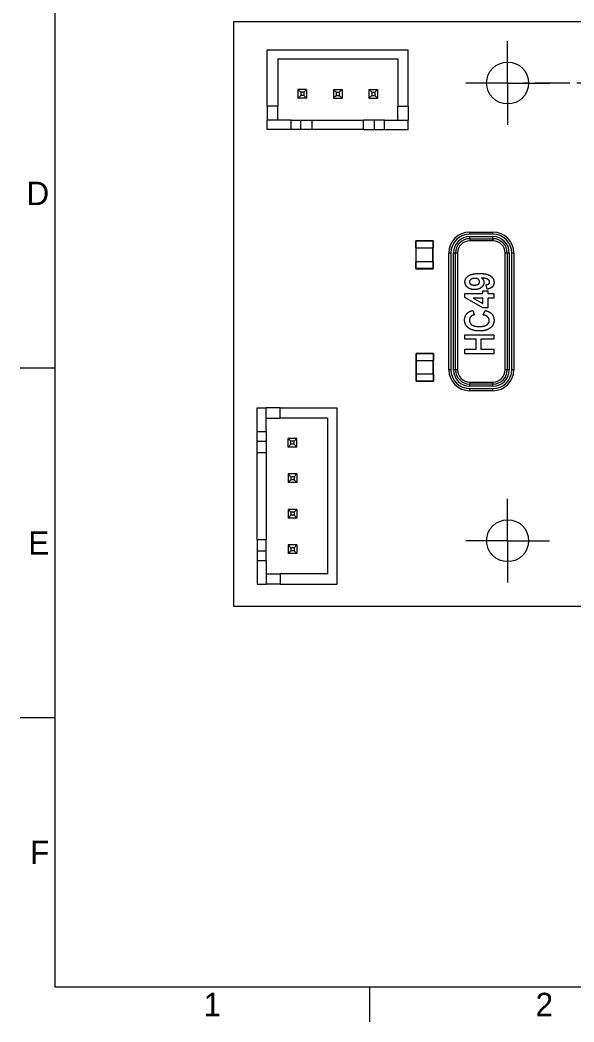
# Model space of a CAD drawing. Header units: millimetres. Extents: x 15 to 415, y 5 to 292.
# Drawn here: x 15 to 94.2, y 5 to 148.3 of the extents above; entities that cross this region are included whole.
import ezdxf

# ---------------------------------------------------------------- set-up
doc = ezdxf.new("R2010")
doc.units = ezdxf.units.MM
doc.linetypes.add('CenterLine', pattern=[8, 5, -1, 1, -1])
for name, color, linetype in [('Annotations', 7, 'Continuous'), ('Border', 7, 'Continuous'), ('Geometries', 7, 'Continuous')]:
    doc.layers.add(name, color=color, linetype=linetype)
doc.styles.add('Shapr0', font='txt', dxfattribs={"height": 3.3495})

# ---------------------------------------------------------------- blocks, each defined once
blk = doc.blocks.new('*U2')
at = {"layer": 'Annotations', "linetype": 'CenterLine', "lineweight": 15}
for p, q in [((84.75, 142.28), (84.75, 145.28)), ((81.75, 139.28), (78.75, 139.28)), ((87.75, 139.28), (90.75, 139.28)), ((84.75, 136.28), (84.75, 133.28))]:
    blk.add_line(p, q, dxfattribs=at)
at = {"layer": 'Annotations', "linetype": 'Continuous', "lineweight": 15}
for q in [(84.75, 144.28), (79.75, 139.28), (84.75, 134.28), (89.75, 139.28)]:
    blk.add_line((84.75, 139.28), q, dxfattribs=at)
blk = doc.blocks.new('*U5')
at = {"layer": 'Annotations', "linetype": 'CenterLine', "lineweight": 15}
for p, q in [((84.75, 76.83), (84.75, 79.83)), ((81.75, 73.83), (78.75, 73.83)), ((87.75, 73.83), (90.75, 73.83)), ((84.75, 70.83), (84.75, 67.83))]:
    blk.add_line(p, q, dxfattribs=at)
at = {"layer": 'Annotations', "linetype": 'Continuous', "lineweight": 15}
for q in [(84.75, 78.83), (79.75, 73.83), (84.75, 68.83), (89.75, 73.83)]:
    blk.add_line((84.75, 73.83), q, dxfattribs=at)
blk = doc.blocks.new('*U6')
at = {"layer": 'Annotations', "linetype": 'CenterLine', "lineweight": 15}
for p, q in [((160.65, 142.28), (160.65, 145.28)), ((157.65, 139.28), (87.05, 139.28)), ((163.65, 139.28), (166.65, 139.28)), ((160.65, 136.28), (160.65, 133.28))]:
    blk.add_line(p, q, dxfattribs=at)
at = {"layer": 'Annotations', "linetype": 'Continuous', "lineweight": 15}
for q in [(160.65, 144.28), (155.65, 139.28), (160.65, 134.28), (165.65, 139.28)]:
    blk.add_line((160.65, 139.28), q, dxfattribs=at)

msp = doc.modelspace()

# ---------------------------------------------------------------- linework, layer by layer
at = {"layer": 'Border', "linetype": 'Continuous', "lineweight": 15}
for p, q in [((20, 287), (20, 10)), ((20, 98.5), (15, 98.5)), ((20, 48.5), (15, 48.5)), ((20, 10), (410, 10)), ((65, 10), (65, 5))]:
    msp.add_line(p, q, dxfattribs=at)
at = {"layer": 'Geometries', "linetype": 'Continuous', "lineweight": 15}
for p, q in [((45.6, 64.43), (45.6, 148.07)), ((45.6, 148.07), (189.4, 148.07)), ((50.37, 135.95), (50.37, 144.05)), ((50.37, 144.05), (70.53, 144.05)), ((70.53, 135.95), (70.53, 144.05)), ((51.87, 142.75), (69.03, 142.75)), ((51.87, 142.75), (51.87, 135.95)), ((69.03, 142.75), (69.03, 135.95)), ((55.99, 138.35), (54.75, 138.35)), ((55.15, 137.95), (54.75, 138.35)), ((54.75, 138.35), (54.75, 137.11)), ((55.59, 137.95), (55.15, 137.95)), ((55.15, 137.95), (55.15, 137.51)), ((55.59, 137.95), (55.99, 138.35)), ((55.59, 137.95), (55.59, 137.51)), ((55.99, 138.35), (55.99, 137.11)), ((59.83, 138.35), (61.07, 138.35)), ((59.83, 138.35), (59.83, 137.11)), ((60.23, 137.95), (59.83, 138.35)), ((60.23, 137.95), (60.23, 137.51)), ((60.23, 137.95), (60.67, 137.95)), ((60.67, 137.95), (61.07, 138.35)), ((60.67, 137.95), (60.67, 137.51)), ((61.07, 138.35), (61.07, 137.11)), ((64.91, 138.35), (64.91, 137.11)), ((65.31, 137.95), (64.91, 138.35)), ((64.91, 138.35), (66.15, 138.35)), ((65.31, 137.95), (65.75, 137.95)), ((65.31, 137.95), (65.31, 137.51)), ((65.75, 137.95), (66.15, 138.35)), ((65.75, 137.95), (65.75, 137.51)), ((66.15, 138.35), (66.15, 137.11)), ((55.15, 137.51), (54.75, 137.11)), ((55.99, 137.11), (54.75, 137.11)), ((55.59, 137.51), (55.15, 137.51)), ((55.59, 137.51), (55.99, 137.11)), ((60.23, 137.51), (59.83, 137.11)), ((59.83, 137.11), (61.07, 137.11)), ((60.23, 137.51), (60.67, 137.51)), ((60.67, 137.51), (61.07, 137.11)), ((65.31, 137.51), (64.91, 137.11)), ((64.91, 137.11), (66.15, 137.11)), ((65.31, 137.51), (65.75, 137.51)), ((65.75, 137.51), (66.15, 137.11)), ((51.87, 135.95), (50.37, 135.95)), ((50.37, 135.95), (50.37, 133.95)), ((51.87, 133.95), (51.87, 135.95)), ((69.03, 135.95), (70.53, 135.95)), ((69.03, 133.95), (69.03, 135.95)), ((70.53, 135.95), (70.53, 133.95)), ((50.37, 132.65), (50.37, 133.95)), ((51.87, 133.95), (50.37, 133.95)), ((53.77, 133.95), (51.87, 133.95)), ((53.77, 132.65), (53.77, 133.95)), ((53.77, 133.95), (55.17, 133.95)), ((55.17, 132.65), (55.17, 133.95)), ((55.17, 133.95), (56.77, 133.95)), ((56.77, 132.65), (56.77, 133.95)), ((56.77, 133.95), (64.13, 133.95)), ((64.13, 132.65), (64.13, 133.95)), ((65.73, 133.95), (64.13, 133.95)), ((65.73, 132.65), (65.73, 133.95)), ((67.13, 133.95), (65.73, 133.95)), ((67.13, 133.95), (69.03, 133.95)), ((67.13, 132.65), (67.13, 133.95)), ((69.03, 133.95), (70.53, 133.95)), ((70.53, 132.65), (70.53, 133.95)), ((53.77, 132.65), (50.37, 132.65)), ((55.17, 132.65), (53.77, 132.65)), ((56.77, 132.65), (55.17, 132.65)), ((64.13, 132.65), (56.77, 132.65)), ((64.13, 132.65), (65.73, 132.65)), ((65.73, 132.65), (67.13, 132.65)), ((67.13, 132.65), (70.53, 132.65)), ((79.34, 117.67), (79.34, 117.97)), ((79.34, 117.97), (82.64, 117.97)), ((82.64, 117.67), (79.34, 117.67)), ((82.64, 117.67), (82.64, 117.97)), ((71.62, 116.71), (71.6, 116.71)), ((71.6, 116.71), (71.6, 115.73)), ((74.08, 116.73), (71.62, 116.73)), ((71.62, 116.73), (71.62, 116.71)), ((71.62, 115.73), (71.62, 116.71)), ((71.62, 116.71), (74.08, 116.71)), ((74.08, 116.73), (74.08, 116.71)), ((74.08, 116.71), (74.08, 115.73)), ((74.1, 116.71), (74.08, 116.71)), ((74.1, 115.73), (74.1, 116.71)), ((74.1, 116.71), (74.1, 115.73)), ((79.34, 117.32), (82.64, 117.32)), ((79.34, 117.02), (79.34, 117.32)), ((79.34, 117.02), (82.64, 117.02)), ((79.34, 117.02), (79.34, 116.72)), ((82.64, 116.72), (79.34, 116.72)), ((82.64, 117.02), (82.64, 117.32)), ((82.64, 117.02), (82.64, 116.72)), ((71.6, 115.73), (71.62, 115.73)), ((71.62, 115.73), (71.63, 115.73)), ((71.63, 115.73), (71.65, 115.73)), ((71.63, 115.73), (71.63, 113.73)), ((71.65, 115.73), (74.05, 115.73)), ((71.65, 113.73), (71.65, 115.73)), ((74.05, 115.73), (74.07, 115.73)), ((74.05, 115.73), (74.05, 113.73)), ((74.07, 115.73), (74.07, 113.73)), ((74.07, 115.73), (74.08, 115.73)), ((74.07, 113.73), (74.07, 115.73)), ((74.08, 115.73), (74.1, 115.73)), ((76.34, 98.27), (76.34, 114.97)), ((76.64, 114.97), (76.34, 114.97)), ((76.64, 114.97), (76.64, 98.27)), ((77.29, 114.97), (76.99, 114.97)), ((76.99, 98.27), (76.99, 114.97)), ((77.29, 98.27), (77.29, 114.97)), ((77.59, 114.97), (77.29, 114.97)), ((77.59, 114.97), (77.59, 98.27)), ((84.39, 98.27), (84.39, 114.97)), ((84.69, 114.97), (84.39, 114.97)), ((84.99, 114.97), (84.69, 114.97)), ((84.69, 114.97), (84.69, 98.27)), ((84.99, 114.97), (84.99, 98.27)), ((85.64, 114.97), (85.34, 114.97)), ((85.34, 98.27), (85.34, 114.97)), ((85.64, 114.97), (85.64, 98.27)), ((71.6, 113.73), (71.6, 112.75)), ((71.62, 113.73), (71.6, 113.73)), ((71.62, 112.75), (71.62, 113.73)), ((71.63, 113.73), (71.62, 113.73)), ((71.65, 113.73), (71.63, 113.73)), ((74.05, 113.73), (71.65, 113.73)), ((74.07, 113.73), (74.05, 113.73)), ((74.08, 113.73), (74.07, 113.73)), ((74.08, 113.73), (74.08, 112.75)), ((74.1, 113.73), (74.08, 113.73)), ((74.1, 112.75), (74.1, 113.73)), ((74.1, 113.73), (74.1, 112.75)), ((71.6, 112.75), (71.62, 112.75)), ((74.08, 112.75), (71.62, 112.75)), ((71.62, 112.75), (71.62, 112.73)), ((71.62, 112.73), (74.08, 112.73)), ((74.08, 112.75), (74.1, 112.75)), ((74.08, 112.75), (74.08, 112.73)), ((81.8, 109.8), (81.69, 110.44)), ((78.65, 109.16), (81.21, 109.16)), ((78.65, 108.6), (78.65, 109.16)), ((81.21, 109.58), (81.9, 109.58)), ((81.21, 109.16), (81.21, 109.58)), ((81.9, 109.58), (81.9, 109.16)), ((81.9, 109.16), (82.76, 109.16)), ((82.76, 109.16), (82.76, 108.51)), ((81.21, 107.13), (78.65, 108.6)), ((81.21, 108.51), (79.83, 108.51)), ((79.83, 108.51), (81.21, 107.74)), ((81.21, 107.74), (81.21, 108.51)), ((82.76, 108.51), (81.9, 108.51)), ((81.9, 108.51), (81.9, 107.13)), ((79.77, 106.75), (79.98, 106.11)), ((81.9, 107.13), (81.21, 107.13)), ((81.26, 106.11), (81.53, 106.75)), ((78.65, 103.28), (82.76, 103.28)), ((78.65, 102.64), (78.65, 103.28)), ((82.76, 103.28), (82.76, 102.64)), ((80.25, 102.64), (78.65, 102.64)), ((80.25, 101.2), (80.25, 102.64)), ((80.94, 102.64), (80.94, 101.2)), ((82.76, 102.64), (80.94, 102.64)), ((71.65, 100.6), (71.65, 99.62)), ((71.65, 99.62), (71.65, 100.6)), ((71.67, 100.6), (71.65, 100.6)), ((74.13, 100.62), (71.67, 100.62)), ((71.67, 100.6), (71.67, 100.62)), ((71.67, 99.62), (71.67, 100.6)), ((71.67, 100.6), (74.13, 100.6)), ((74.13, 100.6), (74.13, 100.62)), ((74.13, 100.6), (74.13, 99.62)), ((74.15, 100.6), (74.13, 100.6)), ((74.15, 99.62), (74.15, 100.6)), ((78.65, 101.2), (80.25, 101.2)), ((78.65, 100.56), (78.65, 101.2)), ((82.76, 100.56), (78.65, 100.56)), ((80.94, 101.2), (82.76, 101.2)), ((82.76, 101.2), (82.76, 100.56)), ((71.65, 99.62), (71.67, 99.62)), ((71.67, 99.62), (71.68, 99.62)), ((71.68, 99.62), (71.68, 97.62)), ((71.68, 97.62), (71.68, 99.62)), ((71.68, 99.62), (71.7, 99.62)), ((71.7, 99.62), (74.1, 99.62)), ((71.7, 97.62), (71.7, 99.62)), ((74.1, 99.62), (74.1, 97.62)), ((74.1, 99.62), (74.12, 99.62)), ((74.12, 99.62), (74.13, 99.62)), ((74.12, 97.62), (74.12, 99.62)), ((74.13, 99.62), (74.15, 99.62)), ((71.65, 97.62), (71.65, 96.64)), ((71.65, 96.64), (71.65, 97.62)), ((71.67, 97.62), (71.65, 97.62)), ((71.68, 97.62), (71.67, 97.62)), ((71.67, 96.64), (71.67, 97.62)), ((71.7, 97.62), (71.68, 97.62)), ((74.1, 97.62), (71.7, 97.62)), ((74.12, 97.62), (74.1, 97.62)), ((74.13, 97.62), (74.12, 97.62)), ((74.13, 97.62), (74.13, 96.64)), ((74.15, 97.62), (74.13, 97.62)), ((74.15, 96.64), (74.15, 97.62)), ((76.64, 98.27), (76.34, 98.27)), ((77.29, 98.27), (76.99, 98.27)), ((77.59, 98.27), (77.29, 98.27)), ((84.69, 98.27), (84.39, 98.27)), ((84.99, 98.27), (84.69, 98.27)), ((85.64, 98.27), (85.34, 98.27)), ((71.65, 96.64), (71.67, 96.64)), ((74.13, 96.64), (71.67, 96.64)), ((71.67, 96.62), (71.67, 96.64)), ((71.67, 96.62), (74.13, 96.62)), ((74.13, 96.62), (74.13, 96.64)), ((74.13, 96.64), (74.15, 96.64)), ((79.34, 96.52), (82.64, 96.52)), ((79.34, 96.52), (79.34, 96.22)), ((82.64, 96.22), (79.34, 96.22)), ((79.34, 95.92), (79.34, 96.22)), ((82.64, 96.52), (82.64, 96.22)), ((82.64, 95.92), (82.64, 96.22)), ((82.64, 95.92), (79.34, 95.92)), ((79.34, 95.57), (82.64, 95.57)), ((79.34, 95.27), (79.34, 95.57)), ((82.64, 95.27), (79.34, 95.27)), ((82.64, 95.27), (82.64, 95.57)), ((48.9, 89.44), (48.9, 92.84)), ((48.9, 92.84), (50.2, 92.84)), ((50.2, 91.34), (50.2, 92.84)), ((52.2, 92.84), (50.2, 92.84)), ((52.2, 91.34), (52.2, 92.84)), ((52.2, 92.84), (60.3, 92.84)), ((60.3, 92.84), (60.3, 67.6)), ((50.2, 91.34), (52.2, 91.34)), ((50.2, 89.44), (50.2, 91.34)), ((59, 91.34), (52.2, 91.34)), ((59, 91.34), (59, 69.1)), ((48.9, 89.44), (50.2, 89.44)), ((48.9, 88.04), (48.9, 89.44)), ((50.2, 89.44), (50.2, 88.04)), ((48.9, 88.04), (50.2, 88.04)), ((48.9, 86.44), (48.9, 88.04)), ((50.2, 88.04), (50.2, 86.44)), ((53.76, 88.06), (53.36, 88.46)), ((54.6, 88.46), (53.36, 88.46)), ((53.36, 87.22), (53.36, 88.46)), ((53.76, 87.62), (53.36, 87.22)), ((54.2, 88.06), (53.76, 88.06)), ((53.76, 87.62), (53.76, 88.06)), ((54.2, 87.62), (53.76, 87.62)), ((54.2, 88.06), (54.6, 88.46)), ((54.2, 87.62), (54.2, 88.06)), ((54.2, 87.62), (54.6, 87.22)), ((54.6, 87.22), (54.6, 88.46)), ((48.9, 86.44), (50.2, 86.44)), ((48.9, 74), (48.9, 86.44)), ((50.2, 86.44), (50.2, 74)), ((54.6, 87.22), (53.36, 87.22)), ((54.6, 83.38), (53.36, 83.38)), ((53.36, 83.38), (53.36, 82.14)), ((53.76, 82.98), (53.36, 83.38)), ((54.2, 82.98), (54.6, 83.38)), ((54.6, 83.38), (54.6, 82.14)), ((53.76, 82.54), (53.36, 82.14)), ((54.6, 82.14), (53.36, 82.14)), ((54.2, 82.98), (53.76, 82.98)), ((53.76, 82.98), (53.76, 82.54)), ((54.2, 82.54), (53.76, 82.54)), ((54.2, 82.98), (54.2, 82.54)), ((54.2, 82.54), (54.6, 82.14)), ((53.36, 78.3), (53.36, 77.06)), ((53.76, 77.9), (53.36, 78.3)), ((54.6, 78.3), (53.36, 78.3)), ((53.76, 77.46), (53.36, 77.06)), ((53.76, 77.9), (53.76, 77.46)), ((54.2, 77.9), (53.76, 77.9)), ((54.2, 77.46), (53.76, 77.46)), ((54.2, 77.9), (54.6, 78.3)), ((54.2, 77.9), (54.2, 77.46)), ((54.2, 77.46), (54.6, 77.06)), ((54.6, 78.3), (54.6, 77.06)), ((54.6, 77.06), (53.36, 77.06)), ((48.9, 74), (50.2, 74)), ((48.9, 74), (48.9, 72.4)), ((50.2, 72.4), (50.2, 74)), ((53.36, 73.22), (53.36, 71.98)), ((53.76, 72.82), (53.36, 73.22)), ((54.6, 73.22), (53.36, 73.22)), ((54.2, 72.82), (54.6, 73.22)), ((54.6, 73.22), (54.6, 71.98)), ((48.9, 72.4), (50.2, 72.4)), ((48.9, 72.4), (48.9, 71)), ((50.2, 71), (50.2, 72.4)), ((53.76, 72.38), (53.36, 71.98)), ((54.6, 71.98), (53.36, 71.98)), ((54.2, 72.82), (53.76, 72.82)), ((53.76, 72.82), (53.76, 72.38)), ((54.2, 72.38), (53.76, 72.38)), ((54.2, 72.82), (54.2, 72.38)), ((54.2, 72.38), (54.6, 71.98)), ((48.9, 71), (48.9, 67.6)), ((48.9, 71), (50.2, 71)), ((50.2, 71), (50.2, 69.1)), ((50.2, 69.1), (50.2, 67.6)), ((50.2, 69.1), (52.2, 69.1)), ((59, 69.1), (52.2, 69.1)), ((52.2, 69.1), (52.2, 67.6)), ((48.9, 67.6), (50.2, 67.6)), ((52.2, 67.6), (50.2, 67.6)), ((52.2, 67.6), (60.3, 67.6)), ((189.4, 64.43), (45.6, 64.43))]:
    msp.add_line(p, q, dxfattribs=at)
at = {"layer": 'Geometries', "linetype": 'Continuous', "lineweight": 15, "flags": 128}
for points in [[(78.65, 110.84), (78.65, 110.87), (78.65, 110.9), (78.65, 110.94), (78.66, 110.97), (78.66, 111), (78.66, 111.03), (78.67, 111.06), (78.68, 111.1), (78.69, 111.13), (78.7, 111.17), (78.71, 111.2), (78.72, 111.23), (78.74, 111.26), (78.75, 111.28), (78.76, 111.31), (78.78, 111.34), (78.8, 111.37), (78.82, 111.4), (78.84, 111.43), (78.86, 111.46), (78.89, 111.49), (78.91, 111.51), (78.94, 111.54), (78.96, 111.57), (78.99, 111.59), (79.02, 111.62), (79.05, 111.64), (79.08, 111.66), (79.1, 111.69), (79.14, 111.71), (79.17, 111.73), (79.2, 111.75), (79.23, 111.77), (79.26, 111.78), (79.3, 111.8), (79.33, 111.82), (79.36, 111.83), (79.4, 111.84), (79.44, 111.86), (79.48, 111.88), (79.53, 111.89), (79.57, 111.91), (79.62, 111.92), (79.66, 111.93), (79.71, 111.94), (79.75, 111.95), (79.8, 111.96), (79.86, 111.97), (79.92, 111.98), (79.99, 111.99), (80.05, 112), (80.12, 112.01), (80.2, 112.02), (80.28, 112.02)], [(80.28, 112.02), (80.29, 112.02), (80.37, 112.03), (80.45, 112.03), (80.54, 112.03), (80.62, 112.04), (80.7, 112.04)], [(80.7, 112.04), (80.78, 112.04), (80.85, 112.03), (80.92, 112.03), (80.99, 112.03), (81.06, 112.03), (81.14, 112.02), (81.2, 112.02), (81.27, 112.01), (81.34, 112), (81.41, 111.99), (81.47, 111.98), (81.53, 111.98), (81.59, 111.97), (81.64, 111.95), (81.7, 111.94), (81.72, 111.94)], [(81.72, 111.94), (81.75, 111.93), (81.81, 111.91), (81.85, 111.9), (81.89, 111.89), (81.93, 111.88), (81.98, 111.86), (82.02, 111.84), (82.06, 111.83), (82.1, 111.81), (82.13, 111.8), (82.16, 111.78), (82.2, 111.76), (82.23, 111.74), (82.26, 111.72), (82.3, 111.7), (82.33, 111.68), (82.36, 111.65), (82.39, 111.63), (82.42, 111.61), (82.45, 111.58), (82.47, 111.55), (82.5, 111.53), (82.53, 111.5), (82.55, 111.47), (82.58, 111.44), (82.6, 111.41), (82.62, 111.39), (82.64, 111.36), (82.66, 111.33), (82.67, 111.3), (82.69, 111.28), (82.7, 111.25), (82.72, 111.22), (82.73, 111.19), (82.74, 111.16), (82.75, 111.14), (82.76, 111.11), (82.77, 111.08), (82.78, 111.05), (82.78, 111.01), (82.79, 110.98), (82.8, 110.95), (82.8, 110.92), (82.8, 110.89), (82.81, 110.86), (82.81, 110.83), (82.81, 110.8), (82.81, 110.77)], [(80.04, 109.74), (79.99, 109.74), (79.94, 109.74), (79.9, 109.75), (79.85, 109.75), (79.8, 109.75), (79.76, 109.76), (79.72, 109.76), (79.67, 109.77), (79.63, 109.78), (79.59, 109.79), (79.54, 109.8), (79.51, 109.81), (79.47, 109.82), (79.43, 109.83), (79.39, 109.84), (79.36, 109.86), (79.32, 109.87), (79.28, 109.89), (79.25, 109.91), (79.22, 109.92), (79.19, 109.94), (79.15, 109.96), (79.12, 109.98), (79.09, 110), (79.06, 110.02), (79.03, 110.05), (79, 110.08), (78.97, 110.11), (78.94, 110.13), (78.91, 110.16), (78.89, 110.19), (78.86, 110.22), (78.84, 110.25), (78.82, 110.28), (78.8, 110.3), (78.78, 110.33), (78.77, 110.37), (78.75, 110.4), (78.73, 110.43), (78.72, 110.46), (78.71, 110.49), (78.7, 110.53), (78.69, 110.56), (78.68, 110.6), (78.67, 110.63), (78.66, 110.67), (78.66, 110.7), (78.65, 110.74), (78.65, 110.77), (78.65, 110.81), (78.65, 110.84)], [(80.05, 111.34), (80.02, 111.34), (79.99, 111.34), (79.96, 111.34), (79.93, 111.34), (79.9, 111.33), (79.86, 111.33), (79.83, 111.33), (79.8, 111.32), (79.77, 111.32), (79.74, 111.31), (79.72, 111.3), (79.69, 111.29), (79.66, 111.28), (79.64, 111.27), (79.61, 111.26), (79.59, 111.25), (79.56, 111.24), (79.54, 111.22), (79.52, 111.21), (79.5, 111.19), (79.48, 111.18), (79.46, 111.16), (79.44, 111.14), (79.42, 111.13), (79.4, 111.11), (79.39, 111.09), (79.37, 111.07), (79.36, 111.05), (79.35, 111.03), (79.34, 111.02), (79.33, 111), (79.32, 110.98), (79.31, 110.96), (79.3, 110.94), (79.3, 110.92), (79.29, 110.89), (79.29, 110.87), (79.29, 110.85), (79.29, 110.83)], [(79.29, 110.83), (79.29, 110.81), (79.29, 110.79), (79.29, 110.77), (79.3, 110.75), (79.3, 110.73), (79.3, 110.72), (79.31, 110.7), (79.32, 110.68), (79.33, 110.66), (79.34, 110.64), (79.35, 110.63), (79.36, 110.61), (79.37, 110.59), (79.39, 110.57), (79.4, 110.56), (79.42, 110.54), (79.44, 110.52), (79.45, 110.51), (79.47, 110.49), (79.49, 110.48), (79.51, 110.47), (79.53, 110.46), (79.56, 110.45), (79.58, 110.44), (79.61, 110.43), (79.63, 110.42), (79.66, 110.42), (79.68, 110.41), (79.71, 110.41), (79.74, 110.4), (79.76, 110.4), (79.8, 110.39), (79.84, 110.39), (79.88, 110.39), (79.92, 110.38), (79.96, 110.38), (80, 110.38)], [(80, 110.38), (80.04, 110.38), (80.08, 110.38), (80.12, 110.39), (80.16, 110.39), (80.2, 110.4), (80.24, 110.4), (80.27, 110.41), (80.31, 110.41), (80.34, 110.42), (80.38, 110.43), (80.4, 110.44), (80.43, 110.45), (80.45, 110.46), (80.48, 110.47), (80.5, 110.49), (80.52, 110.5), (80.54, 110.51), (80.56, 110.53), (80.58, 110.54), (80.59, 110.56), (80.61, 110.58), (80.63, 110.6), (80.64, 110.61), (80.66, 110.63), (80.67, 110.65), (80.68, 110.67), (80.69, 110.69), (80.7, 110.71), (80.71, 110.73), (80.71, 110.75), (80.72, 110.77), (80.72, 110.79), (80.72, 110.81), (80.73, 110.83), (80.73, 110.85), (80.73, 110.87)], [(81.37, 110.76), (81.37, 110.73), (81.37, 110.7), (81.36, 110.67), (81.36, 110.65), (81.36, 110.62), (81.35, 110.59), (81.35, 110.56), (81.34, 110.53), (81.33, 110.5), (81.32, 110.47), (81.3, 110.44), (81.29, 110.41), (81.28, 110.38), (81.26, 110.35), (81.24, 110.32), (81.22, 110.29), (81.2, 110.25), (81.17, 110.22), (81.15, 110.19), (81.12, 110.16), (81.1, 110.14), (81.07, 110.11), (81.04, 110.08), (81.01, 110.06), (80.98, 110.03), (80.95, 110.01), (80.92, 109.99), (80.89, 109.96), (80.86, 109.94), (80.83, 109.93), (80.79, 109.91), (80.76, 109.89), (80.73, 109.88), (80.69, 109.86), (80.65, 109.85), (80.62, 109.83), (80.58, 109.82), (80.54, 109.81), (80.5, 109.8), (80.46, 109.79), (80.41, 109.78), (80.37, 109.77), (80.33, 109.76), (80.28, 109.76), (80.24, 109.75), (80.2, 109.75), (80.16, 109.75), (80.12, 109.74), (80.08, 109.74), (80.04, 109.74)], [(80.36, 111.31), (80.33, 111.31), (80.31, 111.32), (80.28, 111.32), (80.25, 111.33), (80.22, 111.33), (80.19, 111.34), (80.15, 111.34), (80.12, 111.34), (80.09, 111.34), (80.05, 111.34)], [(80.7, 111.03), (80.69, 111.05), (80.68, 111.07), (80.67, 111.09), (80.65, 111.11), (80.64, 111.12), (80.62, 111.14), (80.61, 111.16), (80.59, 111.18), (80.58, 111.19), (80.56, 111.21), (80.54, 111.22), (80.52, 111.23), (80.5, 111.25), (80.48, 111.26), (80.46, 111.27), (80.43, 111.28), (80.41, 111.29), (80.38, 111.3), (80.36, 111.31), (80.36, 111.31)], [(80.73, 110.87), (80.73, 110.89), (80.73, 110.91), (80.72, 110.92), (80.72, 110.94), (80.72, 110.96), (80.71, 110.98), (80.71, 111), (80.7, 111.03), (80.7, 111.03)], [(81.02, 111.4), (81.05, 111.38), (81.07, 111.36), (81.09, 111.34), (81.12, 111.32), (81.14, 111.3), (81.16, 111.28), (81.18, 111.26), (81.2, 111.24), (81.22, 111.21), (81.23, 111.19), (81.25, 111.17), (81.26, 111.15), (81.28, 111.12), (81.29, 111.09), (81.31, 111.07), (81.32, 111.04)], [(81.63, 111.32), (81.59, 111.33), (81.55, 111.34), (81.5, 111.35), (81.45, 111.35), (81.39, 111.36), (81.33, 111.37), (81.27, 111.38), (81.21, 111.38), (81.15, 111.39), (81.09, 111.39), (81.02, 111.4)], [(81.32, 111.04), (81.32, 111.04), (81.33, 111.01), (81.34, 110.98), (81.35, 110.95), (81.35, 110.92), (81.36, 110.89), (81.36, 110.86), (81.37, 110.82), (81.37, 110.79), (81.37, 110.76)], [(82.17, 110.83), (82.17, 110.85), (82.17, 110.87), (82.17, 110.89), (82.16, 110.91), (82.16, 110.93), (82.15, 110.95), (82.15, 110.97), (82.14, 110.98), (82.13, 111), (82.13, 111.02), (82.12, 111.03), (82.11, 111.05), (82.1, 111.07), (82.08, 111.08), (82.07, 111.1), (82.06, 111.11), (82.05, 111.13), (82.03, 111.14), (82.01, 111.16), (81.99, 111.17), (81.97, 111.19), (81.95, 111.2), (81.93, 111.22), (81.91, 111.23), (81.89, 111.24), (81.85, 111.25), (81.82, 111.27), (81.79, 111.28), (81.75, 111.29), (81.72, 111.3), (81.68, 111.31), (81.63, 111.32), (81.63, 111.32)], [(81.69, 110.44), (81.72, 110.44), (81.75, 110.44), (81.78, 110.45), (81.8, 110.45), (81.83, 110.46), (81.86, 110.47), (81.88, 110.47), (81.91, 110.48), (81.93, 110.49), (81.95, 110.5), (81.97, 110.51), (82, 110.52), (82.02, 110.53), (82.04, 110.55), (82.05, 110.56), (82.07, 110.57), (82.08, 110.59), (82.1, 110.6), (82.11, 110.62), (82.12, 110.63), (82.12, 110.64), (82.13, 110.66), (82.14, 110.68), (82.15, 110.7), (82.16, 110.72), (82.16, 110.74), (82.16, 110.76), (82.17, 110.78), (82.17, 110.79), (82.17, 110.81), (82.17, 110.83)], [(82.81, 110.77), (82.81, 110.74), (82.81, 110.7), (82.81, 110.67), (82.8, 110.64), (82.8, 110.61), (82.79, 110.58), (82.79, 110.55), (82.78, 110.52), (82.77, 110.48), (82.76, 110.45), (82.75, 110.42), (82.74, 110.39), (82.73, 110.36), (82.71, 110.33), (82.7, 110.3), (82.68, 110.27), (82.66, 110.24), (82.64, 110.22), (82.62, 110.19), (82.6, 110.17), (82.58, 110.14), (82.56, 110.12), (82.54, 110.1), (82.51, 110.07), (82.48, 110.05), (82.46, 110.03), (82.43, 110.01), (82.39, 109.99), (82.36, 109.97), (82.33, 109.95), (82.3, 109.94), (82.27, 109.92), (82.24, 109.91), (82.21, 109.9), (82.17, 109.88), (82.14, 109.87), (82.11, 109.86), (82.07, 109.85), (82.04, 109.84), (82, 109.83), (81.97, 109.83), (81.92, 109.82), (81.88, 109.81), (81.84, 109.8), (81.8, 109.8)], [(78.59, 105.4), (78.6, 105.45), (78.6, 105.49), (78.6, 105.53), (78.6, 105.57), (78.61, 105.61), (78.61, 105.66), (78.62, 105.7), (78.63, 105.73), (78.64, 105.77), (78.65, 105.81), (78.66, 105.85), (78.67, 105.88), (78.69, 105.92), (78.7, 105.95), (78.71, 105.99), (78.73, 106.02), (78.75, 106.05), (78.77, 106.08), (78.78, 106.12), (78.8, 106.15), (78.82, 106.18), (78.85, 106.21), (78.87, 106.24), (78.89, 106.27), (78.92, 106.3), (78.95, 106.33), (78.97, 106.35)], [(78.97, 106.35), (79, 106.38), (79.02, 106.4), (79.04, 106.42), (79.07, 106.44), (79.09, 106.46), (79.12, 106.48), (79.14, 106.5), (79.17, 106.51), (79.2, 106.53), (79.24, 106.55), (79.27, 106.57), (79.31, 106.59), (79.34, 106.61), (79.39, 106.63), (79.44, 106.65), (79.48, 106.67), (79.53, 106.68), (79.58, 106.7), (79.62, 106.71), (79.67, 106.73), (79.72, 106.74), (79.77, 106.75)], [(79.98, 106.11), (79.95, 106.11), (79.92, 106.1), (79.89, 106.09), (79.86, 106.08), (79.83, 106.07), (79.8, 106.06), (79.77, 106.05), (79.74, 106.04), (79.72, 106.03), (79.69, 106.01), (79.66, 106), (79.63, 105.98), (79.61, 105.96), (79.58, 105.95), (79.56, 105.93), (79.54, 105.92), (79.53, 105.9), (79.51, 105.88), (79.49, 105.86), (79.47, 105.84), (79.45, 105.82), (79.43, 105.79), (79.41, 105.77), (79.39, 105.74), (79.38, 105.71), (79.36, 105.69), (79.35, 105.66), (79.34, 105.63), (79.33, 105.6), (79.32, 105.57), (79.31, 105.54), (79.3, 105.51), (79.3, 105.48), (79.29, 105.45), (79.29, 105.42), (79.29, 105.39), (79.29, 105.36)], [(82.12, 105.33), (82.12, 105.35), (82.11, 105.38), (82.11, 105.41), (82.11, 105.43), (82.11, 105.46), (82.1, 105.48), (82.09, 105.51), (82.09, 105.54), (82.08, 105.56), (82.07, 105.59), (82.06, 105.61), (82.05, 105.63), (82.03, 105.66), (82.02, 105.68), (82.01, 105.7), (81.99, 105.72), (81.98, 105.74), (81.96, 105.76), (81.94, 105.79), (81.92, 105.81), (81.89, 105.83), (81.87, 105.86), (81.85, 105.88), (81.82, 105.89), (81.8, 105.91), (81.77, 105.93), (81.75, 105.94), (81.72, 105.96), (81.7, 105.97), (81.66, 105.99), (81.63, 106), (81.6, 106.01), (81.57, 106.03), (81.53, 106.04), (81.48, 106.06), (81.44, 106.07), (81.4, 106.08), (81.35, 106.09), (81.31, 106.1), (81.26, 106.11)], [(81.53, 106.75), (81.59, 106.74), (81.64, 106.73), (81.7, 106.71), (81.75, 106.69), (81.81, 106.67), (81.85, 106.66), (81.89, 106.64), (81.94, 106.63), (81.98, 106.61), (82.02, 106.59), (82.06, 106.57), (82.1, 106.55), (82.13, 106.53), (82.17, 106.51), (82.2, 106.49), (82.24, 106.47), (82.27, 106.45), (82.3, 106.42), (82.33, 106.4), (82.36, 106.38), (82.39, 106.35), (82.42, 106.33), (82.45, 106.3), (82.47, 106.27), (82.5, 106.25), (82.52, 106.22), (82.54, 106.19), (82.57, 106.16), (82.59, 106.13), (82.61, 106.1), (82.63, 106.07), (82.65, 106.03), (82.66, 106), (82.68, 105.97), (82.7, 105.94), (82.71, 105.9), (82.72, 105.87), (82.74, 105.83), (82.75, 105.8), (82.76, 105.76), (82.77, 105.73), (82.78, 105.69), (82.78, 105.66), (82.79, 105.62), (82.8, 105.59), (82.8, 105.54), (82.8, 105.49), (82.81, 105.45), (82.81, 105.4), (82.81, 105.36)], [(79.11, 104.29), (79.08, 104.32), (79.05, 104.34), (79.03, 104.36), (79, 104.39), (78.97, 104.41), (78.95, 104.44), (78.93, 104.46), (78.9, 104.49), (78.88, 104.52), (78.86, 104.55), (78.84, 104.58), (78.81, 104.61), (78.79, 104.65), (78.77, 104.68), (78.75, 104.72), (78.73, 104.75), (78.72, 104.79), (78.7, 104.82), (78.69, 104.86), (78.67, 104.9), (78.66, 104.94), (78.65, 104.97), (78.64, 105.01), (78.63, 105.05), (78.62, 105.09), (78.62, 105.13), (78.61, 105.17), (78.6, 105.22), (78.6, 105.27), (78.6, 105.31), (78.6, 105.36), (78.59, 105.4)], [(79.29, 105.36), (79.29, 105.33), (79.29, 105.3), (79.29, 105.27), (79.3, 105.24), (79.3, 105.21), (79.31, 105.18), (79.31, 105.15), (79.32, 105.13), (79.33, 105.1), (79.34, 105.07), (79.35, 105.04), (79.36, 105.02), (79.37, 104.99), (79.39, 104.96), (79.4, 104.94), (79.42, 104.91), (79.44, 104.89), (79.46, 104.86), (79.48, 104.84), (79.5, 104.81), (79.52, 104.79), (79.55, 104.76), (79.57, 104.74), (79.6, 104.72), (79.63, 104.7), (79.65, 104.68), (79.68, 104.66), (79.71, 104.65), (79.74, 104.63), (79.77, 104.61), (79.8, 104.6), (79.84, 104.58), (79.87, 104.57), (79.91, 104.56), (79.94, 104.55), (79.98, 104.54), (80.02, 104.53), (80.06, 104.52), (80.1, 104.51), (80.14, 104.5), (80.18, 104.49), (80.22, 104.49), (80.28, 104.48), (80.34, 104.48), (80.39, 104.47), (80.45, 104.47), (80.51, 104.46), (80.57, 104.46), (80.63, 104.46), (80.69, 104.46)], [(80.69, 104.46), (80.74, 104.46), (80.8, 104.46), (80.86, 104.46), (80.92, 104.47), (80.98, 104.47), (81.04, 104.47), (81.1, 104.48), (81.15, 104.49), (81.21, 104.49), (81.26, 104.5), (81.3, 104.51), (81.35, 104.52), (81.39, 104.53), (81.44, 104.54), (81.47, 104.55), (81.51, 104.56), (81.54, 104.57), (81.58, 104.59), (81.61, 104.6), (81.64, 104.61), (81.67, 104.63), (81.7, 104.64), (81.73, 104.66), (81.76, 104.68), (81.79, 104.7), (81.81, 104.72), (81.84, 104.74), (81.86, 104.76), (81.89, 104.78), (81.91, 104.81), (81.94, 104.83), (81.96, 104.86), (81.98, 104.89), (81.99, 104.91), (82.01, 104.93), (82.02, 104.95), (82.03, 104.97), (82.05, 105), (82.06, 105.02), (82.07, 105.05), (82.08, 105.07), (82.08, 105.09), (82.09, 105.12), (82.1, 105.15), (82.1, 105.17), (82.11, 105.2), (82.11, 105.22), (82.11, 105.25), (82.12, 105.28), (82.12, 105.3), (82.12, 105.33)], [(82.81, 105.36), (82.81, 105.32), (82.81, 105.28), (82.81, 105.24), (82.8, 105.21), (82.8, 105.17), (82.79, 105.13), (82.79, 105.09), (82.78, 105.05), (82.77, 105.01), (82.76, 104.97), (82.75, 104.93), (82.73, 104.89), (82.72, 104.84), (82.7, 104.8), (82.69, 104.76), (82.67, 104.73), (82.65, 104.7), (82.63, 104.66), (82.61, 104.63), (82.59, 104.6), (82.57, 104.57), (82.55, 104.54), (82.52, 104.51), (82.5, 104.48), (82.47, 104.45), (82.45, 104.42), (82.42, 104.39), (82.39, 104.37), (82.36, 104.34), (82.34, 104.31), (82.31, 104.29)], [(80.74, 103.82), (80.68, 103.82), (80.62, 103.82), (80.56, 103.82), (80.5, 103.83), (80.44, 103.83), (80.38, 103.83), (80.31, 103.84), (80.25, 103.85), (80.2, 103.85), (80.15, 103.86), (80.09, 103.87), (80.04, 103.88), (79.99, 103.89), (79.93, 103.9), (79.88, 103.92), (79.83, 103.93), (79.78, 103.95), (79.72, 103.96), (79.67, 103.98), (79.62, 104), (79.57, 104.02), (79.52, 104.04), (79.47, 104.06), (79.43, 104.09), (79.39, 104.11), (79.35, 104.13), (79.31, 104.15), (79.28, 104.17), (79.24, 104.19), (79.21, 104.22), (79.17, 104.24), (79.14, 104.27), (79.11, 104.29)], [(82.31, 104.29), (82.27, 104.26), (82.24, 104.24), (82.2, 104.21), (82.17, 104.19), (82.13, 104.16), (82.09, 104.14), (82.05, 104.11), (82, 104.09), (81.96, 104.07), (81.91, 104.04), (81.86, 104.02), (81.81, 104), (81.76, 103.98), (81.72, 103.97), (81.67, 103.95), (81.62, 103.93), (81.56, 103.92), (81.51, 103.91), (81.46, 103.89), (81.41, 103.88), (81.36, 103.87), (81.31, 103.86), (81.26, 103.85), (81.21, 103.85), (81.16, 103.84), (81.11, 103.84), (81.04, 103.83), (80.98, 103.83), (80.92, 103.82), (80.86, 103.82), (80.8, 103.82), (80.74, 103.82)]]:
    msp.add_lwpolyline(points, dxfattribs=at)
at = {"layer": 'Geometries', "linetype": 'Continuous', "lineweight": 15}
for centre in [(84.75, 139.28), (84.75, 73.83)]:
    msp.add_circle(centre, 3, dxfattribs=at)
for centre, radius, start, end in [((79.34, 114.97), 3, 90, 180), ((79.34, 114.97), 2.7, 90, 180), ((82.64, 114.97), 3, 0, 90), ((82.64, 114.97), 2.7, 0, 90), ((71.62, 116.71), 0.02, 90, 180), ((74.08, 116.71), 0.02, 0, 90), ((74.08, 116.71), 0.02, 0, 90), ((79.34, 114.97), 2.35, 90, 180), ((79.34, 114.97), 2.05, 90, 180), ((79.34, 114.97), 1.75, 90, 180), ((82.64, 114.97), 2.35, 0, 90), ((82.64, 114.97), 2.05, 0, 90), ((82.64, 114.97), 1.75, 0, 90), ((71.62, 112.75), 0.02, 180, 270), ((74.08, 112.75), 0.02, 270, 0), ((74.08, 112.75), 0.02, 270, 0), ((71.67, 100.6), 0.02, 90, 180), ((71.67, 100.6), 0.02, 90, 180), ((74.13, 100.6), 0.02, 0, 90), ((79.34, 98.27), 3, 180, 270), ((79.34, 98.27), 2.7, 180, 270), ((79.34, 98.27), 2.35, 180, 270), ((79.34, 98.27), 2.05, 180, 270), ((79.34, 98.27), 1.75, 180, 270), ((82.64, 98.27), 3, 270, 0), ((82.64, 98.27), 1.75, 270, 0), ((82.64, 98.27), 2.7, 270, 0), ((82.64, 98.27), 2.05, 270, 0), ((82.64, 98.27), 2.35, 270, 0), ((71.67, 96.64), 0.02, 180, 270), ((71.67, 96.64), 0.02, 180, 270), ((74.13, 96.64), 0.02, 270, 0)]:
    msp.add_arc(centre, radius, start, end, dxfattribs=at)

# ---------------------------------------------------------------- block references
for name in ['*U2', '*U6', '*U5']:
    msp.add_blockref(name, (0, 0))

# ---------------------------------------------------------------- texts
at = {"layer": 'Border', "linetype": 'Continuous', "lineweight": 15, "char_height": 3.35, "width": 3.3495, "style": 'Shapr0'}
for s, insert, attachment_point in [('D', (19.17, 123.5), 6), ('E', (19.17, 73.5), 6), ('F', (19.17, 29.25), 6), ('1', (42.5, 9.17), 2), ('2', (90, 9.17), 2)]:
    msp.add_mtext(s, dxfattribs=dict(at, insert=insert, attachment_point=attachment_point))

doc.saveas('drawing.dxf')
